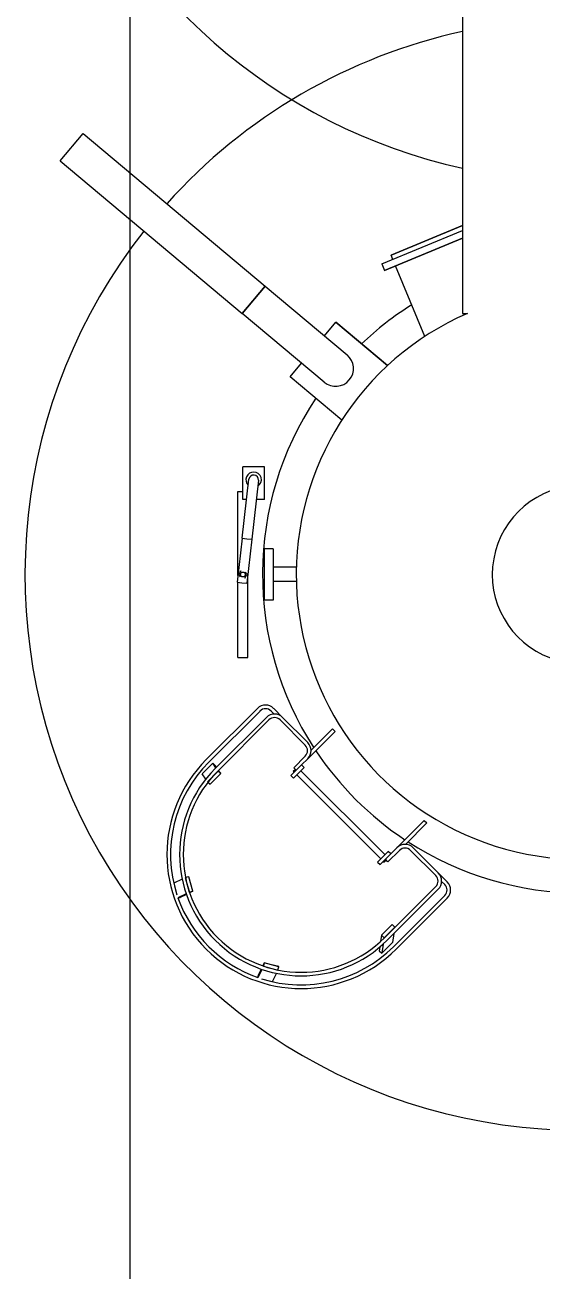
# Model space of a CAD drawing. Header units: inches. Extents: x 517790 to 538444, y 301815 to 302461.
# Drawn here: x 517875.304 to 517877.358, y 302325.12 to 302330.077 of the extents above; entities that cross this region are included whole.
import ezdxf

# ---------------------------------------------------------------- set-up
doc = ezdxf.new("R2010")
doc.units = ezdxf.units.IN
doc.header["$MEASUREMENT"] = 0
doc.linetypes.add('BLAST PROOF PARTITION-EMBED 1_DWG$0$DIVIDE2', pattern=[0.625, 0.25, -0.125, 0, -0.125, 0, -0.125])
doc.layers.add('硅胶总平面底图 工艺装置区', color=253, linetype='Continuous')
doc.layers.add('硅胶总平面底图0804', color=253, linetype='Continuous')

msp = doc.modelspace()

# ---------------------------------------------------------------- linework, layer by layer
at = {"layer": '硅胶总平面底图 工艺装置区', "linetype": 'BLAST PROOF PARTITION-EMBED 1_DWG$0$DIVIDE2', "lineweight": -3, "ltscale": 400}
msp.add_line((517875.7208, 302348.8476), (517875.7208, 302291.2639), dxfattribs=at)
at = {"layer": '硅胶总平面底图 工艺装置区', "color": 253, "linetype": 'Continuous', "lineweight": -3}
for p, q in [((517877.0424, 302330.6285), (517877.0424, 302328.9293)), ((517875.4441, 302329.5357), (517875.5351, 302329.6442)), ((517875.4441, 302329.5357), (517875.5351, 302329.6442)), ((517875.5351, 302329.6442), (517876.2582, 302329.0374)), ((517875.4441, 302329.5357), (517876.1672, 302328.9289)), ((517876.7582, 302329.1615), (517877.0424, 302329.2792)), ((517877.0424, 302329.2792), (517876.7582, 302329.1615)), ((517876.7218, 302329.126), (517877.0424, 302329.2587)), ((517876.7218, 302329.126), (517877.0424, 302329.2587)), ((517877.0424, 302329.2281), (517876.7327, 302329.0998)), ((517876.7327, 302329.0998), (517877.0424, 302329.2281)), ((517876.7218, 302329.126), (517876.7327, 302329.0998)), ((517876.7654, 302329.144), (517876.7582, 302329.1615)), ((517876.8923, 302328.8377), (517876.7763, 302329.1179)), ((517876.2582, 302329.0374), (517876.1672, 302328.9289)), ((517876.1672, 302328.9289), (517876.2582, 302329.0374)), ((517876.2582, 302329.0374), (517876.5836, 302328.7643)), ((517876.4926, 302328.6559), (517876.1672, 302328.9289)), ((517877.0424, 302328.9293), (517877.0616, 302328.9293)), ((517876.4932, 302328.8402), (517876.5388, 302328.8944)), ((517876.4932, 302328.8402), (517876.5388, 302328.8944)), ((517876.5388, 302328.8944), (517876.7444, 302328.7218)), ((517876.7444, 302328.7218), (517876.5388, 302328.8944)), ((517876.3567, 302328.6775), (517876.4022, 302328.7317)), ((517876.3567, 302328.6775), (517876.4022, 302328.7317)), ((517876.5624, 302328.5049), (517876.3567, 302328.6775)), ((517876.5624, 302328.5049), (517876.3567, 302328.6775)), ((517876.2548, 302328.3197), (517876.1698, 302328.3197)), ((517876.1698, 302328.1887), (517876.1698, 302328.3197)), ((517876.2548, 302328.1887), (517876.2548, 302328.3197)), ((517876.1669, 302328.0355), (517876.1935, 302328.27)), ((517876.231, 302328.2657), (517876.2044, 302328.0312)), ((517876.15, 302327.8864), (517876.15, 302328.2206)), ((517876.15, 302328.2206), (517876.1698, 302328.2206)), ((517876.1843, 302328.1887), (517876.1698, 302328.1887)), ((517876.2548, 302328.1887), (517876.2223, 302328.1887)), ((517876.1669, 302328.0355), (517876.147, 302327.8606)), ((517876.1669, 302328.0355), (517876.1857, 302328.0333)), ((517876.1857, 302328.0333), (517876.2044, 302328.0312)), ((517876.2044, 302328.0312), (517876.1846, 302327.8563)), ((517876.2535, 302327.9928), (517876.2535, 302327.8909)), ((517876.2895, 302327.9928), (517876.2535, 302327.9928)), ((517876.2895, 302327.9928), (517876.2895, 302327.8909)), ((517876.1613, 302327.9051), (517876.1531, 302327.8909)), ((517876.1531, 302327.8909), (517876.1587, 302327.8813)), ((517876.1614, 302327.9051), (517876.1613, 302327.9051)), ((517876.1777, 302327.8768), (517876.1858, 302327.8909)), ((517876.1858, 302327.8909), (517876.1803, 302327.9006)), ((517876.189, 302327.5612), (517876.189, 302327.8954)), ((517876.2535, 302327.8909), (517876.2535, 302327.789)), ((517876.3819, 302327.9194), (517876.2895, 302327.9194)), ((517876.2895, 302327.8909), (517876.2895, 302327.789)), ((517876.147, 302327.8606), (517876.1658, 302327.8584)), ((517876.15, 302327.5612), (517876.15, 302327.8602)), ((517876.1658, 302327.8584), (517876.1846, 302327.8563)), ((517876.1776, 302327.8768), (517876.1777, 302327.8768)), ((517876.3819, 302327.8625), (517876.2895, 302327.8625)), ((517876.2895, 302327.789), (517876.2535, 302327.789)), ((517876.15, 302327.5612), (517876.189, 302327.5612)), ((517876.0239, 302327.1547), (517876.2273, 302327.3581)), ((517876.2375, 302327.3479), (517876.0341, 302327.1445)), ((517876.2937, 302327.3358), (517876.2816, 302327.3479)), ((517876.2918, 302327.3581), (517876.3274, 302327.3225)), ((517876.0595, 302327.1191), (517876.2629, 302327.3225)), ((517876.2731, 302327.3123), (517876.0697, 302327.1089)), ((517876.4172, 302327.2123), (517876.3172, 302327.3123)), ((517876.3274, 302327.3225), (517876.4274, 302327.2225)), ((517876.5363, 302327.267), (517876.4274, 302327.1581)), ((517876.5261, 302327.2771), (517876.4407, 302327.1917)), ((517876.5261, 302327.2771), (517876.5363, 302327.267)), ((517876.3714, 302327.1225), (517876.4172, 302327.1682)), ((517876.4274, 302327.1581), (517876.4028, 302327.1335)), ((517876.0502, 302327.1402), (517876.0078, 302327.0979)), ((517876.022, 302327.0769), (517876.0078, 302327.0979)), ((517876.0712, 302327.1092), (517876.0289, 302327.0668)), ((517876.039, 302327.0567), (517876.0814, 302327.099)), ((517876.0603, 302327.1301), (517876.0502, 302327.1402)), ((517876.0625, 302327.1221), (517876.0502, 302327.1402)), ((517876.0644, 302327.124), (517876.0603, 302327.1301)), ((517876.0713, 302327.1092), (517876.0707, 302327.11)), ((517876.0814, 302327.099), (517876.0712, 302327.1092)), ((517876.0814, 302327.099), (517876.0727, 302327.1119)), ((517876.0736, 302327.0912), (517876.0814, 302327.099)), ((517876.0814, 302327.099), (517876.0814, 302327.099)), ((517876.4028, 302327.1335), (517876.3604, 302327.0911)), ((517876.3782, 302327.1157), (517876.3698, 302327.1072)), ((517876.3698, 302327.1072), (517876.3731, 302327.1038)), ((517876.3706, 302327.0809), (517876.413, 302327.1233)), ((517876.3816, 302327.1123), (517876.3714, 302327.1225)), ((517876.3833, 302327.0936), (517876.7171, 302326.7599)), ((517876.4003, 302327.1106), (517876.734, 302326.7768)), ((517876.413, 302327.1233), (517876.4028, 302327.1335)), ((517876.0289, 302327.0668), (517876.039, 302327.0567)), ((517876.3604, 302327.0911), (517876.3706, 302327.0809)), ((517876.8904, 302326.9129), (517876.7815, 302326.804)), ((517876.9006, 302326.9027), (517876.8152, 302326.8173)), ((517876.8904, 302326.9129), (517876.9006, 302326.9027)), ((517876.7569, 302326.7794), (517876.7815, 302326.804)), ((517876.8459, 302326.804), (517876.946, 302326.7039)), ((517876.7467, 302326.7895), (517876.7044, 302326.7472)), ((517876.7044, 302326.7472), (517876.7145, 302326.737)), ((517876.7145, 302326.737), (517876.7569, 302326.7794)), ((517876.7272, 302326.7497), (517876.7306, 302326.7463)), ((517876.7391, 302326.7548), (517876.7306, 302326.7463)), ((517876.7459, 302326.748), (517876.7357, 302326.7582)), ((517876.7917, 302326.7938), (517876.7459, 302326.748)), ((517876.7569, 302326.7794), (517876.7467, 302326.7895)), ((517876.9358, 302326.6938), (517876.8358, 302326.7938)), ((517876.946, 302326.7039), (517876.9816, 302326.6683)), ((517876.7323, 302326.4462), (517876.9358, 302326.6497)), ((517876.9714, 302326.6581), (517876.9593, 302326.6703)), ((517876.946, 302326.6395), (517876.7425, 302326.436)), ((517876.7679, 302326.4106), (517876.9714, 302326.6141)), ((517876.9816, 302326.6039), (517876.7781, 302326.4004)), ((517876.763, 302326.4984), (517876.7206, 302326.4561)), ((517876.7731, 302326.4883), (517876.763, 302326.4984)), ((517876.7206, 302326.456), (517876.7168, 302326.4314)), ((517876.7206, 302326.4561), (517876.7307, 302326.4459)), ((517876.7307, 302326.4459), (517876.7731, 302326.4883)), ((517876.7692, 302326.4627), (517876.7636, 302326.4267)), ((517876.7731, 302326.4882), (517876.7728, 302326.4867)), ((517876.7134, 302326.4093), (517876.7112, 302326.3945)), ((517876.7214, 302326.3844), (517876.7636, 302326.4267)), ((517876.727, 302326.4212), (517876.7214, 302326.3844)), ((517876.7308, 302326.446), (517876.7306, 302326.4445)), ((517876.7112, 302326.3945), (517876.7214, 302326.3844))]:
    msp.add_line(p, q, dxfattribs=at)
at = {"layer": '硅胶总平面底图 工艺装置区', "color": 9, "linetype": 'Continuous', "lineweight": -3}
for p, q in [((517875.9282, 302326.6791), (517875.8949, 302326.6628)), ((517875.9545, 302326.6889), (517875.9406, 302326.6852)), ((517875.9406, 302326.6852), (517875.9561, 302326.6273)), ((517875.9543, 302326.6889), (517875.9483, 302326.6873)), ((517875.9543, 302326.6889), (517875.9543, 302326.6889)), ((517875.97, 302326.631), (517875.9545, 302326.6889)), ((517875.9702, 302326.6311), (517875.9634, 302326.6559)), ((517875.944, 302326.6213), (517875.9108, 302326.605)), ((517875.9118, 302326.6043), (517875.9202, 302326.6066)), ((517875.9449, 302326.6187), (517875.9202, 302326.6066)), ((517875.9561, 302326.6273), (517875.97, 302326.631)), ((517875.9571, 302326.6275), (517875.9623, 302326.629)), ((517875.97, 302326.631), (517875.9579, 302326.6251)), ((517875.9702, 302326.6311), (517875.97, 302326.6311)), ((517875.97, 302326.6311), (517875.9702, 302326.6311)), ((517876.2448, 302326.3205), (517876.2284, 302326.287)), ((517876.2421, 302326.3215), (517876.2299, 302326.2965)), ((517876.2544, 302326.3465), (517876.2485, 302326.3345)), ((517876.2545, 302326.3466), (517876.2508, 302326.3327)), ((517876.2508, 302326.3327), (517876.3087, 302326.3172)), ((517876.2544, 302326.3465), (517876.2528, 302326.3403)), ((517876.2545, 302326.3465), (517876.2544, 302326.3465)), ((517876.3124, 302326.3311), (517876.2545, 302326.3466)), ((517876.3026, 302326.3047), (517876.2862, 302326.2715)), ((517876.3124, 302326.3312), (517876.2895, 302326.3372)), ((517876.3087, 302326.3172), (517876.3124, 302326.3311)), ((517876.3089, 302326.3181), (517876.3103, 302326.3234)), ((517876.3123, 302326.3311), (517876.3124, 302326.3312)), ((517876.2299, 302326.2965), (517876.2277, 302326.2884))]:
    msp.add_line(p, q, dxfattribs=at)
at = {"layer": '硅胶总平面底图 工艺装置区', "color": 253, "linetype": 'Continuous', "lineweight": -3}
msp.add_circle((517876.1695, 302327.8909), 0.00944, dxfattribs=at)
for centre, radius, start, end in [((517877.5144, 302331.6669), 2.2108, 141.8351, 257.6729), ((517877.5144, 302327.8909), 2.2108, 102.3271, 138.1649), ((517877.5144, 302327.8909), 2.2108, 141.8351, 270), ((517877.5144, 302327.8909), 1.1328, 113.5565, 318.5442), ((517877.5144, 302327.8909), 1.2668, 122.1518, 133.5824), ((517876.5381, 302328.7101), 0.0708, 320, 50), ((517876.5381, 302328.7101), 0.0708, 320, 50), ((517876.5381, 302328.7101), 0.0708, 230, 320), ((517876.5381, 302328.7101), 0.0708, 230, 320), ((517877.5144, 302327.8909), 1.2668, 146.4176, 212.9362), ((517876.2123, 302328.2678), 0.0307, 90, 225.5414), ((517876.2123, 302328.2678), 0.0189, 83.5213, 173.5213), ((517876.2123, 302328.2678), 0.0307, 301.5012, 90), ((517876.2123, 302328.2678), 0.0189, 353.5213, 83.5213), ((517877.5144, 302327.8909), 0.354, 90, 329.4693), ((517877.5144, 302327.8909), 0.354, 90, 329.4693), ((517876.2595, 302327.3259), 0.0456, 45, 135), ((517876.2595, 302327.3259), 0.0312, 45, 135), ((517876.2952, 302327.2903), 0.0456, 45, 135), ((517876.2952, 302327.2903), 0.0312, 45, 135), ((517876.3952, 302327.1903), 0.0312, 315, 45), ((517876.3952, 302327.1903), 0.0456, 315, 45), ((517876.401, 302326.7776), 0.5333, 135, 315), ((517877.5144, 302327.8909), 1.2668, 213.6007, 236.3993), ((517876.401, 302326.7776), 0.483, 135, 315), ((517876.401, 302326.7776), 0.4686, 135, 315), ((517876.8137, 302326.7717), 0.0456, 45, 135), ((517876.8137, 302326.7717), 0.0312, 45, 135), ((517877.5144, 302327.8909), 1.2668, 237.0638, 270), ((517876.9137, 302326.6717), 0.0456, 315, 45), ((517876.9137, 302326.6717), 0.0312, 315, 45), ((517876.9493, 302326.6361), 0.0312, 315, 45), ((517876.9493, 302326.6361), 0.0456, 315, 45), ((517876.401, 302326.7776), 0.5189, 252.361, 315)]:
    msp.add_arc(centre, radius, start, end, dxfattribs=at)
at = {"layer": '硅胶总平面底图 工艺装置区', "color": 9, "linetype": 'Continuous', "lineweight": -3}
for start, end in [(135, 197.9757), (199.4014, 250.6053)]:
    msp.add_arc((517876.401, 302326.7776), 0.5189, start, end, dxfattribs=at)
at = {"layer": '硅胶总平面底图0804', "color": 253, "linetype": 'Continuous', "lineweight": 20}
for p, q in [((517875.7205, 302348.8476), (517875.7205, 302291.2639)), ((517875.7205, 302325.0361), (517875.7205, 302327.986))]:
    msp.add_line(p, q, dxfattribs=at)

doc.saveas('drawing.dxf')
